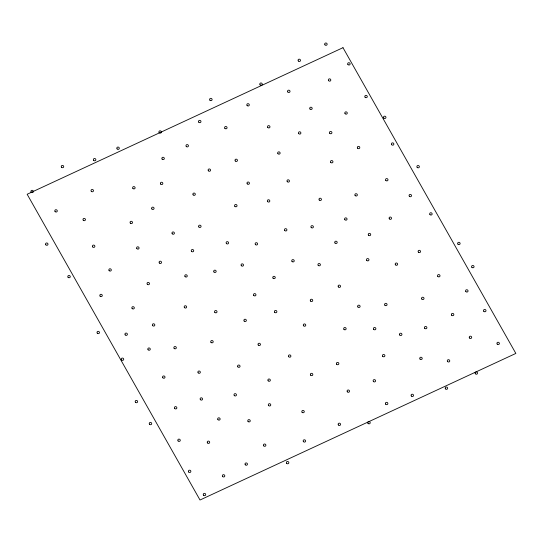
<?xml version="1.0" encoding="UTF-8"?>
<svg xmlns="http://www.w3.org/2000/svg" width="543" height="543" viewBox="0 0 543 543"><rect width="100%" height="100%" fill="white"/><g stroke="black" fill="none" stroke-linecap="round" stroke-linejoin="round"><path stroke-width="0.81" d="M342.986 47.689L27.15 194.265L200.014 500.008L515.85 353.432L342.986 47.689M310.528 301.053A1.242 1.147 20.9 0 0 312.639 300.87A1.242 1.147 20.9 0 0 311.322 299.227A1.242 1.147 20.9 0 0 310.528 301.053M382.7 356.317A1.242 1.147 20.9 0 0 384.811 356.133A1.242 1.147 20.9 0 0 383.494 354.491A1.242 1.147 20.9 0 0 382.7 356.317M328.617 80.669A1.242 1.147 20.9 0 0 330.728 80.486A1.242 1.147 20.9 0 0 329.411 78.844A1.242 1.147 20.9 0 0 328.617 80.669M255.4 244.513A1.242 1.147 20.9 0 0 257.511 244.336A1.242 1.147 20.9 0 0 256.194 242.694A1.242 1.147 20.9 0 0 255.4 244.513M334.997 243.013A1.242 1.147 20.9 0 0 337.108 242.83A1.242 1.147 20.9 0 0 335.784 241.187A1.242 1.147 20.9 0 0 334.997 243.013M268.568 405.506A1.242 1.147 20.9 0 0 270.679 405.322A1.242 1.147 20.9 0 0 269.362 403.68A1.242 1.147 20.9 0 0 268.568 405.506M418.354 252.122A1.242 1.147 20.9 0 0 420.472 251.945A1.242 1.147 20.9 0 0 419.148 250.303A1.242 1.147 20.9 0 0 418.354 252.122M330.755 162.398A1.242 1.147 20.9 0 0 332.873 162.221A1.242 1.147 20.9 0 0 331.549 160.572A1.242 1.147 20.9 0 0 330.755 162.398M384.865 305.173A1.242 1.147 20.9 0 0 386.983 304.996A1.242 1.147 20.9 0 0 385.659 303.347A1.242 1.147 20.9 0 0 384.865 305.173M465.853 291.571A1.242 1.147 20.9 0 0 467.964 291.394A1.242 1.147 20.9 0 0 466.647 289.745A1.242 1.147 20.9 0 0 465.853 291.571M244.153 321.049A1.242 1.147 20.9 0 0 246.271 320.872A1.242 1.147 20.9 0 0 244.947 319.23A1.242 1.147 20.9 0 0 244.153 321.049M424.701 328.284A1.242 1.147 20.9 0 0 426.812 328.108A1.242 1.147 20.9 0 0 425.495 326.465A1.242 1.147 20.9 0 0 424.701 328.284M91.278 191.292A1.242 1.147 20.9 0 0 93.389 191.109A1.242 1.147 20.9 0 0 92.072 189.466A1.242 1.147 20.9 0 0 91.278 191.292M347.33 391.808A1.242 1.147 20.9 0 0 349.441 391.625A1.242 1.147 20.9 0 0 348.124 389.983A1.242 1.147 20.9 0 0 347.33 391.808M247.092 105.498A1.242 1.147 20.9 0 0 249.21 105.315A1.242 1.147 20.9 0 0 247.886 103.672A1.242 1.147 20.9 0 0 247.092 105.498M200.367 399.634A1.242 1.147 20.9 0 0 202.478 399.451A1.242 1.147 20.9 0 0 201.161 397.809A1.242 1.147 20.9 0 0 200.367 399.634M292.019 261.448A1.242 1.147 20.9 0 0 294.136 261.271A1.242 1.147 20.9 0 0 292.813 259.622A1.242 1.147 20.9 0 0 292.019 261.448M338.384 424.979A1.242 1.147 20.9 0 0 340.495 424.802A1.242 1.147 20.9 0 0 339.178 423.153A1.242 1.147 20.9 0 0 338.384 424.979M267.78 127.456A1.242 1.147 20.9 0 0 269.891 127.272A1.242 1.147 20.9 0 0 268.575 125.63A1.242 1.147 20.9 0 0 267.78 127.456M447.554 361.509A1.242 1.147 20.9 0 0 449.672 361.326A1.242 1.147 20.9 0 0 448.348 359.683A1.242 1.147 20.9 0 0 447.554 361.509M288.7 356.71A1.242 1.147 20.9 0 0 290.817 356.534A1.242 1.147 20.9 0 0 289.494 354.891A1.242 1.147 20.9 0 0 288.7 356.71M92.683 246.902A1.242 1.147 20.9 0 0 94.794 246.726A1.242 1.147 20.9 0 0 93.477 245.083A1.242 1.147 20.9 0 0 92.683 246.902M234.847 206.32A1.242 1.147 20.9 0 0 236.958 206.136A1.242 1.147 20.9 0 0 235.642 204.494A1.242 1.147 20.9 0 0 234.847 206.32M135.451 402.227A1.242 1.147 20.9 0 0 137.562 402.051A1.242 1.147 20.9 0 0 136.245 400.408A1.242 1.147 20.9 0 0 135.451 402.227M267.611 201.582A1.242 1.147 20.9 0 0 269.728 201.405A1.242 1.147 20.9 0 0 268.405 199.756A1.242 1.147 20.9 0 0 267.611 201.582M429.941 214.56A1.242 1.147 20.9 0 0 432.058 214.383A1.242 1.147 20.9 0 0 430.735 212.741A1.242 1.147 20.9 0 0 429.941 214.56M198.141 372.824A1.242 1.147 20.9 0 0 200.252 372.641A1.242 1.147 20.9 0 0 198.935 370.998A1.242 1.147 20.9 0 0 198.141 372.824M130.313 223.112A1.242 1.147 20.9 0 0 132.424 222.935A1.242 1.147 20.9 0 0 131.107 221.286A1.242 1.147 20.9 0 0 130.313 223.112M253.757 295.433A1.242 1.147 20.9 0 0 255.868 295.256A1.242 1.147 20.9 0 0 254.545 293.614A1.242 1.147 20.9 0 0 253.757 295.433M214.818 312.354A1.242 1.147 20.9 0 0 216.935 312.177A1.242 1.147 20.9 0 0 215.612 310.535A1.242 1.147 20.9 0 0 214.818 312.354M100.088 296.118A1.242 1.147 20.9 0 0 102.199 295.935A1.242 1.147 20.9 0 0 100.883 294.292A1.242 1.147 20.9 0 0 100.088 296.118M389.338 218.863A1.242 1.147 20.9 0 0 391.455 218.686A1.242 1.147 20.9 0 0 390.132 217.037A1.242 1.147 20.9 0 0 389.338 218.863M336.653 364.244A1.242 1.147 20.9 0 0 338.771 364.061A1.242 1.147 20.9 0 0 337.447 362.419A1.242 1.147 20.9 0 0 336.653 364.244M237.848 366.851A1.242 1.147 20.9 0 0 239.958 366.674A1.242 1.147 20.9 0 0 238.642 365.025A1.242 1.147 20.9 0 0 237.848 366.851M298.311 60.992A1.242 1.147 20.9 0 0 300.422 60.816A1.242 1.147 20.9 0 0 299.105 59.167A1.242 1.147 20.9 0 0 298.311 60.992M159.174 132.648A1.242 1.147 20.9 0 0 161.285 132.465A1.242 1.147 20.9 0 0 159.968 130.822A1.242 1.147 20.9 0 0 159.174 132.648M55.074 211.546A1.242 1.147 20.9 0 0 57.191 211.363A1.242 1.147 20.9 0 0 55.868 209.72A1.242 1.147 20.9 0 0 55.074 211.546M188.665 471.996A1.242 1.147 20.9 0 0 190.776 471.819A1.242 1.147 20.9 0 0 189.459 470.177A1.242 1.147 20.9 0 0 188.665 471.996M136.87 248.633A1.242 1.147 20.9 0 0 138.981 248.456A1.242 1.147 20.9 0 0 137.664 246.807A1.242 1.147 20.9 0 0 136.87 248.633M483.793 311.282A1.242 1.147 20.9 0 0 485.91 311.098A1.242 1.147 20.9 0 0 484.587 309.456A1.242 1.147 20.9 0 0 483.793 311.282M302.078 412.259A1.242 1.147 20.9 0 0 304.189 412.083A1.242 1.147 20.9 0 0 302.872 410.44A1.242 1.147 20.9 0 0 302.078 412.259M226.383 243.481A1.242 1.147 20.9 0 0 228.501 243.305A1.242 1.147 20.9 0 0 227.178 241.655A1.242 1.147 20.9 0 0 226.383 243.481M411.329 396.03A1.242 1.147 20.9 0 0 413.447 395.854A1.242 1.147 20.9 0 0 412.123 394.204A1.242 1.147 20.9 0 0 411.329 396.03M245.253 464.76A1.242 1.147 20.9 0 0 247.364 464.577A1.242 1.147 20.9 0 0 246.047 462.935A1.242 1.147 20.9 0 0 245.253 464.76M222.603 476.496A1.242 1.147 20.9 0 0 224.714 476.313A1.242 1.147 20.9 0 0 223.397 474.67A1.242 1.147 20.9 0 0 222.603 476.496M263.681 445.823A1.242 1.147 20.9 0 0 265.798 445.647A1.242 1.147 20.9 0 0 264.475 444.004A1.242 1.147 20.9 0 0 263.681 445.823M385.659 404.162A1.242 1.147 20.9 0 0 387.777 403.978A1.242 1.147 20.9 0 0 386.453 402.336A1.242 1.147 20.9 0 0 385.659 404.162M298.704 133.612A1.242 1.147 20.9 0 0 300.815 133.435A1.242 1.147 20.9 0 0 299.498 131.786A1.242 1.147 20.9 0 0 298.704 133.612M287.817 91.984A1.242 1.147 20.9 0 0 289.935 91.808A1.242 1.147 20.9 0 0 288.611 90.158A1.242 1.147 20.9 0 0 287.817 91.984M117.078 148.877A1.242 1.147 20.9 0 0 119.195 148.701A1.242 1.147 20.9 0 0 117.872 147.051A1.242 1.147 20.9 0 0 117.078 148.877M355.136 195.534A1.242 1.147 20.9 0 0 357.253 195.358A1.242 1.147 20.9 0 0 355.93 193.708A1.242 1.147 20.9 0 0 355.136 195.534M395.447 264.821A1.242 1.147 20.9 0 0 397.557 264.638A1.242 1.147 20.9 0 0 396.241 262.995A1.242 1.147 20.9 0 0 395.447 264.821M385.801 180.412A1.242 1.147 20.9 0 0 387.912 180.235A1.242 1.147 20.9 0 0 386.596 178.593A1.242 1.147 20.9 0 0 385.801 180.412M125.189 334.888A1.242 1.147 20.9 0 0 127.306 334.705A1.242 1.147 20.9 0 0 125.983 333.063A1.242 1.147 20.9 0 0 125.189 334.888M303.422 441.615A1.242 1.147 20.9 0 0 305.533 441.439A1.242 1.147 20.9 0 0 304.216 439.789A1.242 1.147 20.9 0 0 303.422 441.615M184.444 307.576A1.242 1.147 20.9 0 0 186.554 307.392A1.242 1.147 20.9 0 0 185.238 305.75A1.242 1.147 20.9 0 0 184.444 307.576M284.722 230.497A1.242 1.147 20.9 0 0 286.84 230.313A1.242 1.147 20.9 0 0 285.516 228.671A1.242 1.147 20.9 0 0 284.722 230.497M213.956 271.968A1.242 1.147 20.9 0 0 216.073 271.792A1.242 1.147 20.9 0 0 214.75 270.149A1.242 1.147 20.9 0 0 213.956 271.968M208.356 170.78A1.242 1.147 20.9 0 0 210.474 170.604A1.242 1.147 20.9 0 0 209.15 168.954A1.242 1.147 20.9 0 0 208.356 170.78M421.816 299.044A1.242 1.147 20.9 0 0 423.934 298.867A1.242 1.147 20.9 0 0 422.61 297.218A1.242 1.147 20.9 0 0 421.816 299.044M248.042 421.449A1.242 1.147 20.9 0 0 250.16 421.273A1.242 1.147 20.9 0 0 248.837 419.63A1.242 1.147 20.9 0 0 248.042 421.449M172.206 233.768A1.242 1.147 20.9 0 0 174.317 233.585A1.242 1.147 20.9 0 0 172.993 231.942A1.242 1.147 20.9 0 0 172.206 233.768M178.07 440.916A1.242 1.147 20.9 0 0 180.188 440.74A1.242 1.147 20.9 0 0 178.864 439.097A1.242 1.147 20.9 0 0 178.07 440.916M357.599 148.191A1.242 1.147 20.9 0 0 359.717 148.008A1.242 1.147 20.9 0 0 358.394 146.366A1.242 1.147 20.9 0 0 357.599 148.191M61.515 167.217A1.242 1.147 20.9 0 0 63.626 167.04A1.242 1.147 20.9 0 0 62.302 165.398A1.242 1.147 20.9 0 0 61.515 167.217M162.119 159.099A1.242 1.147 20.9 0 0 164.237 158.923A1.242 1.147 20.9 0 0 162.914 157.273A1.242 1.147 20.9 0 0 162.119 159.099M198.765 122.175A1.242 1.147 20.9 0 0 200.883 121.999A1.242 1.147 20.9 0 0 199.559 120.349A1.242 1.147 20.9 0 0 198.765 122.175M162.819 377.765A1.242 1.147 20.9 0 0 164.929 377.582A1.242 1.147 20.9 0 0 163.606 375.939A1.242 1.147 20.9 0 0 162.819 377.765M357.898 306.978A1.242 1.147 20.9 0 0 360.016 306.802A1.242 1.147 20.9 0 0 358.692 305.152A1.242 1.147 20.9 0 0 357.898 306.978M287.247 181.64A1.242 1.147 20.9 0 0 289.358 181.457A1.242 1.147 20.9 0 0 288.034 179.814A1.242 1.147 20.9 0 0 287.247 181.64M420.01 359.052A1.242 1.147 20.9 0 0 422.121 358.875A1.242 1.147 20.9 0 0 420.805 357.226A1.242 1.147 20.9 0 0 420.01 359.052M497.191 344.079A1.242 1.147 20.9 0 0 499.302 343.895A1.242 1.147 20.9 0 0 497.985 342.253A1.242 1.147 20.9 0 0 497.191 344.079M373.679 329.323A1.242 1.147 20.9 0 0 375.79 329.146A1.242 1.147 20.9 0 0 374.466 327.497A1.242 1.147 20.9 0 0 373.679 329.323M366.763 260.402A1.242 1.147 20.9 0 0 368.88 260.219A1.242 1.147 20.9 0 0 367.557 258.577A1.242 1.147 20.9 0 0 366.763 260.402M469.491 338.004A1.242 1.147 20.9 0 0 471.602 337.821A1.242 1.147 20.9 0 0 470.279 336.178A1.242 1.147 20.9 0 0 469.491 338.004M83.249 220.2A1.242 1.147 20.9 0 0 85.36 220.024A1.242 1.147 20.9 0 0 84.043 218.381A1.242 1.147 20.9 0 0 83.249 220.2M185.041 276.57A1.242 1.147 20.9 0 0 187.159 276.394A1.242 1.147 20.9 0 0 185.835 274.751A1.242 1.147 20.9 0 0 185.041 276.57M174.67 408.445A1.242 1.147 20.9 0 0 176.78 408.268A1.242 1.147 20.9 0 0 175.457 406.626A1.242 1.147 20.9 0 0 174.67 408.445M457.919 244.112A1.242 1.147 20.9 0 0 460.03 243.936A1.242 1.147 20.9 0 0 458.713 242.293A1.242 1.147 20.9 0 0 457.919 244.112M224.87 128.324A1.242 1.147 20.9 0 0 226.981 128.141A1.242 1.147 20.9 0 0 225.657 126.499A1.242 1.147 20.9 0 0 224.87 128.324M365.079 97.197A1.242 1.147 20.9 0 0 367.197 97.014A1.242 1.147 20.9 0 0 365.873 95.371A1.242 1.147 20.9 0 0 365.079 97.197M343.943 329.343A1.242 1.147 20.9 0 0 346.054 329.167A1.242 1.147 20.9 0 0 344.737 327.524A1.242 1.147 20.9 0 0 343.943 329.343M303.557 325.759A1.242 1.147 20.9 0 0 305.668 325.583A1.242 1.147 20.9 0 0 304.345 323.933A1.242 1.147 20.9 0 0 303.557 325.759M149.508 424.219A1.242 1.147 20.9 0 0 151.626 424.042A1.242 1.147 20.9 0 0 150.302 422.4A1.242 1.147 20.9 0 0 149.508 424.219M174.133 348.355A1.242 1.147 20.9 0 0 176.244 348.172A1.242 1.147 20.9 0 0 174.927 346.529A1.242 1.147 20.9 0 0 174.133 348.355M445.45 388.842A1.242 1.147 20.9 0 0 447.568 388.666A1.242 1.147 20.9 0 0 446.244 387.023A1.242 1.147 20.9 0 0 445.45 388.842M68.065 277.263A1.242 1.147 20.9 0 0 70.176 277.086A1.242 1.147 20.9 0 0 68.859 275.444A1.242 1.147 20.9 0 0 68.065 277.263M329.73 133.279A1.242 1.147 20.9 0 0 331.848 133.096A1.242 1.147 20.9 0 0 330.524 131.454A1.242 1.147 20.9 0 0 329.73 133.279M437.807 276.407A1.242 1.147 20.9 0 0 439.925 276.224A1.242 1.147 20.9 0 0 438.601 274.582A1.242 1.147 20.9 0 0 437.807 276.407M235.262 160.979A1.242 1.147 20.9 0 0 237.372 160.796A1.242 1.147 20.9 0 0 236.049 159.153A1.242 1.147 20.9 0 0 235.262 160.979M151.87 208.96A1.242 1.147 20.9 0 0 153.988 208.777A1.242 1.147 20.9 0 0 152.664 207.134A1.242 1.147 20.9 0 0 151.87 208.96M193.125 194.869A1.242 1.147 20.9 0 0 195.236 194.686A1.242 1.147 20.9 0 0 193.919 193.043A1.242 1.147 20.9 0 0 193.125 194.869M391.666 144.689A1.242 1.147 20.9 0 0 393.784 144.513A1.242 1.147 20.9 0 0 392.46 142.87A1.242 1.147 20.9 0 0 391.666 144.689M210.996 342.361A1.242 1.147 20.9 0 0 213.114 342.178A1.242 1.147 20.9 0 0 211.79 340.536A1.242 1.147 20.9 0 0 210.996 342.361M97.272 333.158A1.242 1.147 20.9 0 0 99.383 332.974A1.242 1.147 20.9 0 0 98.066 331.332A1.242 1.147 20.9 0 0 97.272 333.158M147.296 284.247A1.242 1.147 20.9 0 0 149.406 284.064A1.242 1.147 20.9 0 0 148.09 282.421A1.242 1.147 20.9 0 0 147.296 284.247M319.236 200.021A1.242 1.147 20.9 0 0 321.354 199.844A1.242 1.147 20.9 0 0 320.031 198.202A1.242 1.147 20.9 0 0 319.236 200.021M310.616 375.152A1.242 1.147 20.9 0 0 312.734 374.975A1.242 1.147 20.9 0 0 311.411 373.326A1.242 1.147 20.9 0 0 310.616 375.152M345.07 113.677A1.242 1.147 20.9 0 0 347.181 113.494A1.242 1.147 20.9 0 0 345.857 111.851A1.242 1.147 20.9 0 0 345.07 113.677M109.109 270.597A1.242 1.147 20.9 0 0 111.22 270.421A1.242 1.147 20.9 0 0 109.903 268.778A1.242 1.147 20.9 0 0 109.109 270.597M31.155 192.141A1.242 1.147 20.9 0 0 33.266 191.964A1.242 1.147 20.9 0 0 31.949 190.315A1.242 1.147 20.9 0 0 31.155 192.141M132.906 188.428A1.242 1.147 20.9 0 0 135.024 188.251A1.242 1.147 20.9 0 0 133.7 186.602A1.242 1.147 20.9 0 0 132.906 188.428M260.049 84.789A1.242 1.147 20.9 0 0 262.167 84.613A1.242 1.147 20.9 0 0 260.844 82.964A1.242 1.147 20.9 0 0 260.049 84.789M347.934 64.536A1.242 1.147 20.9 0 0 350.045 64.352A1.242 1.147 20.9 0 0 348.728 62.71A1.242 1.147 20.9 0 0 347.934 64.536M241.309 265.67A1.242 1.147 20.9 0 0 243.42 265.493A1.242 1.147 20.9 0 0 242.103 263.85A1.242 1.147 20.9 0 0 241.309 265.67M383.765 118.001A1.242 1.147 20.9 0 0 385.876 117.817A1.242 1.147 20.9 0 0 384.559 116.175A1.242 1.147 20.9 0 0 383.765 118.001M207.487 442.918A1.242 1.147 20.9 0 0 209.598 442.735A1.242 1.147 20.9 0 0 208.274 441.092A1.242 1.147 20.9 0 0 207.487 442.918M277.928 153.683A1.242 1.147 20.9 0 0 280.039 153.506A1.242 1.147 20.9 0 0 278.715 151.857A1.242 1.147 20.9 0 0 277.928 153.683M93.654 160.328A1.242 1.147 20.9 0 0 95.765 160.151A1.242 1.147 20.9 0 0 94.448 158.502A1.242 1.147 20.9 0 0 93.654 160.328M198.867 226.974A1.242 1.147 20.9 0 0 200.985 226.791A1.242 1.147 20.9 0 0 199.661 225.148A1.242 1.147 20.9 0 0 198.867 226.974M121.517 359.887A1.242 1.147 20.9 0 0 123.628 359.704A1.242 1.147 20.9 0 0 122.304 358.061A1.242 1.147 20.9 0 0 121.517 359.887M268.14 380.806A1.242 1.147 20.9 0 0 270.251 380.623A1.242 1.147 20.9 0 0 268.928 378.98A1.242 1.147 20.9 0 0 268.14 380.806M247.235 183.839A1.242 1.147 20.9 0 0 249.346 183.663A1.242 1.147 20.9 0 0 248.029 182.014A1.242 1.147 20.9 0 0 247.235 183.839M209.897 100.163A1.242 1.147 20.9 0 0 212.014 99.98A1.242 1.147 20.9 0 0 210.691 98.337A1.242 1.147 20.9 0 0 209.897 100.163M338.357 286.914A1.242 1.147 20.9 0 0 340.468 286.731A1.242 1.147 20.9 0 0 339.144 285.089A1.242 1.147 20.9 0 0 338.357 286.914M203.51 495.182A1.242 1.147 20.9 0 0 205.621 494.999A1.242 1.147 20.9 0 0 204.304 493.356A1.242 1.147 20.9 0 0 203.51 495.182M368.011 423.377A1.242 1.147 20.9 0 0 370.122 423.201A1.242 1.147 20.9 0 0 368.799 421.551A1.242 1.147 20.9 0 0 368.011 423.377M152.624 325.603A1.242 1.147 20.9 0 0 154.735 325.42A1.242 1.147 20.9 0 0 153.418 323.777A1.242 1.147 20.9 0 0 152.624 325.603M159.337 263.009A1.242 1.147 20.9 0 0 161.447 262.826A1.242 1.147 20.9 0 0 160.131 261.183A1.242 1.147 20.9 0 0 159.337 263.009M344.859 219.691A1.242 1.147 20.9 0 0 346.97 219.515A1.242 1.147 20.9 0 0 345.653 217.865A1.242 1.147 20.9 0 0 344.859 219.691M160.647 184.063A1.242 1.147 20.9 0 0 162.757 183.88A1.242 1.147 20.9 0 0 161.441 182.238A1.242 1.147 20.9 0 0 160.647 184.063M186.229 146.42A1.242 1.147 20.9 0 0 188.346 146.243A1.242 1.147 20.9 0 0 187.023 144.601A1.242 1.147 20.9 0 0 186.229 146.42M324.945 44.818A1.242 1.147 20.9 0 0 327.062 44.641A1.242 1.147 20.9 0 0 325.739 42.992A1.242 1.147 20.9 0 0 324.945 44.818M417.153 167.346A1.242 1.147 20.9 0 0 419.271 167.169A1.242 1.147 20.9 0 0 417.947 165.52A1.242 1.147 20.9 0 0 417.153 167.346M258.258 345.056A1.242 1.147 20.9 0 0 260.368 344.88A1.242 1.147 20.9 0 0 259.052 343.237A1.242 1.147 20.9 0 0 258.258 345.056M45.802 244.798A1.242 1.147 20.9 0 0 47.913 244.621A1.242 1.147 20.9 0 0 46.596 242.972A1.242 1.147 20.9 0 0 45.802 244.798M217.926 419.637A1.242 1.147 20.9 0 0 220.044 419.461A1.242 1.147 20.9 0 0 218.72 417.818A1.242 1.147 20.9 0 0 217.926 419.637M274.677 312.273A1.242 1.147 20.9 0 0 276.794 312.096A1.242 1.147 20.9 0 0 275.471 310.453A1.242 1.147 20.9 0 0 274.677 312.273M234.25 395.48A1.242 1.147 20.9 0 0 236.361 395.297A1.242 1.147 20.9 0 0 235.044 393.655A1.242 1.147 20.9 0 0 234.25 395.48M451.64 315.205A1.242 1.147 20.9 0 0 453.751 315.028A1.242 1.147 20.9 0 0 452.434 313.379A1.242 1.147 20.9 0 0 451.64 315.205M373.394 381.437A1.242 1.147 20.9 0 0 375.505 381.254A1.242 1.147 20.9 0 0 374.181 379.611A1.242 1.147 20.9 0 0 373.394 381.437M286.636 463.308A1.242 1.147 20.9 0 0 288.747 463.125A1.242 1.147 20.9 0 0 287.43 461.482A1.242 1.147 20.9 0 0 286.636 463.308M148.076 349.76A1.242 1.147 20.9 0 0 150.187 349.583A1.242 1.147 20.9 0 0 148.863 347.941A1.242 1.147 20.9 0 0 148.076 349.76M273.054 278.159A1.242 1.147 20.9 0 0 275.172 277.982A1.242 1.147 20.9 0 0 273.848 276.333A1.242 1.147 20.9 0 0 273.054 278.159M132.119 308.499A1.242 1.147 20.9 0 0 134.23 308.315A1.242 1.147 20.9 0 0 132.913 306.673A1.242 1.147 20.9 0 0 132.119 308.499M475.369 373.74A1.242 1.147 20.9 0 0 477.48 373.557A1.242 1.147 20.9 0 0 476.157 371.914A1.242 1.147 20.9 0 0 475.369 373.74M409.327 196.24A1.242 1.147 20.9 0 0 411.445 196.057A1.242 1.147 20.9 0 0 410.121 194.414A1.242 1.147 20.9 0 0 409.327 196.24M309.978 109.014A1.242 1.147 20.9 0 0 312.096 108.838A1.242 1.147 20.9 0 0 310.772 107.195A1.242 1.147 20.9 0 0 309.978 109.014M318.191 265.33A1.242 1.147 20.9 0 0 320.309 265.154A1.242 1.147 20.9 0 0 318.985 263.511A1.242 1.147 20.9 0 0 318.191 265.33M311.18 227.463A1.242 1.147 20.9 0 0 313.297 227.286A1.242 1.147 20.9 0 0 311.974 225.644A1.242 1.147 20.9 0 0 311.18 227.463M368.507 235.173A1.242 1.147 20.9 0 0 370.625 234.99A1.242 1.147 20.9 0 0 369.301 233.347A1.242 1.147 20.9 0 0 368.507 235.173M471.86 267.285A1.242 1.147 20.9 0 0 473.971 267.108A1.242 1.147 20.9 0 0 472.648 265.466A1.242 1.147 20.9 0 0 471.86 267.285M191.516 251.328A1.242 1.147 20.9 0 0 193.627 251.151A1.242 1.147 20.9 0 0 192.31 249.508A1.242 1.147 20.9 0 0 191.516 251.328M399.743 335.031A1.242 1.147 20.9 0 0 401.854 334.848A1.242 1.147 20.9 0 0 400.537 333.205A1.242 1.147 20.9 0 0 399.743 335.031"/></g></svg>
